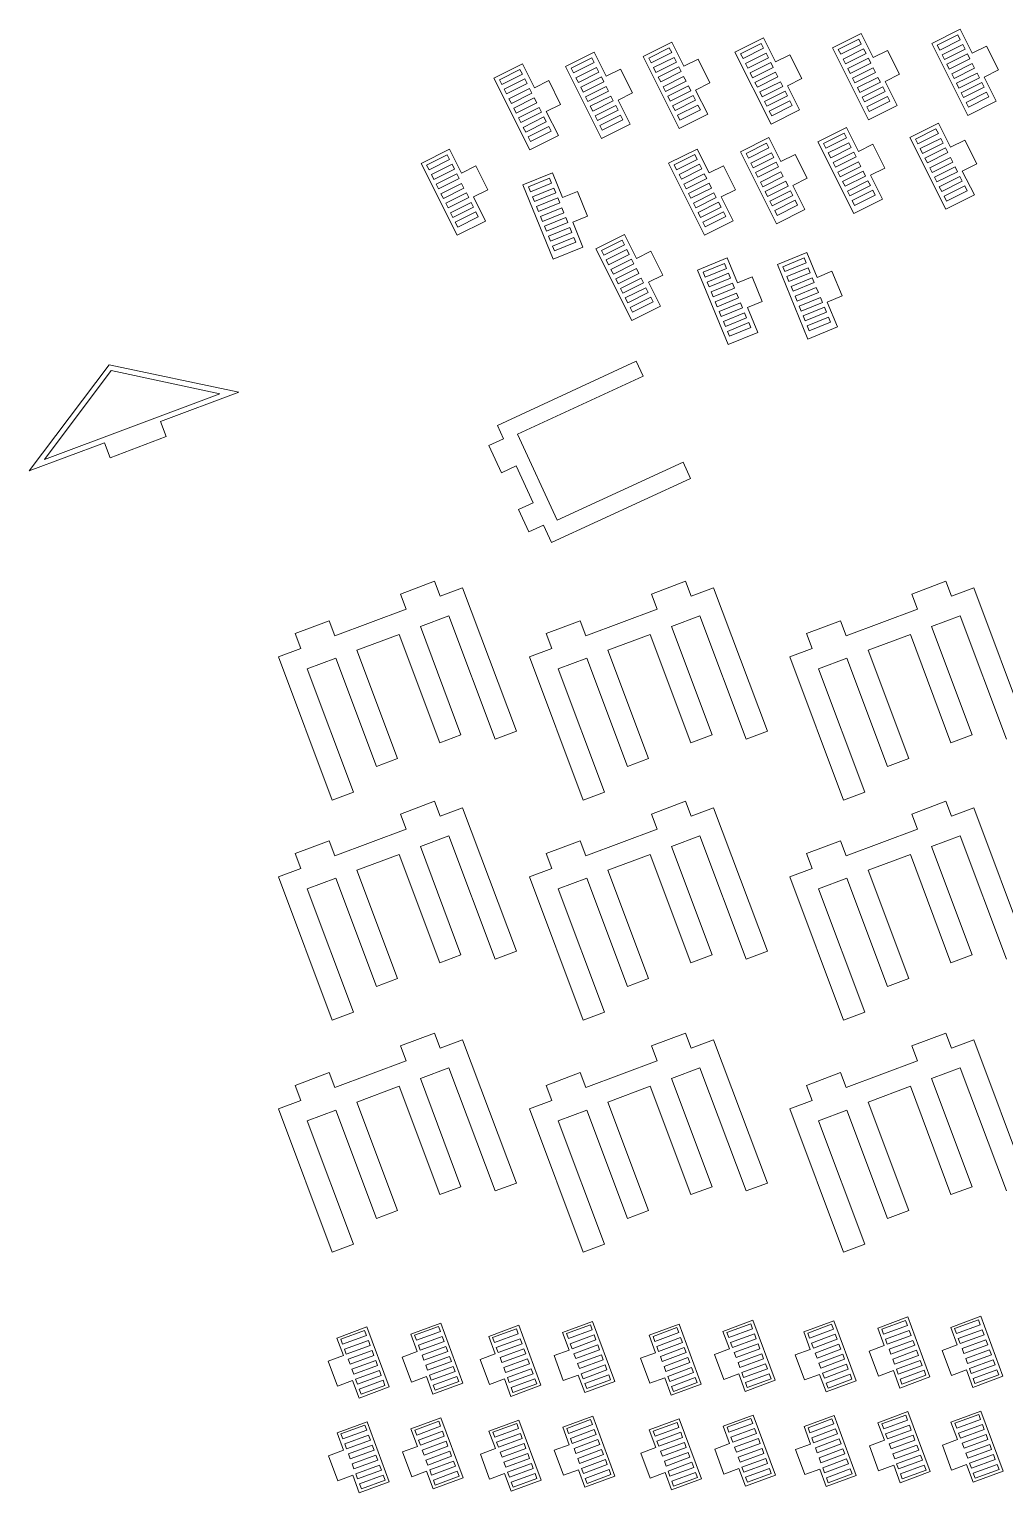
# Model space of a CAD drawing. Header units: millimetres. Extents: x -356 to 984, y -1262 to 367.
# Drawn here: x 420.9 to 603.9, y -302.9 to -28.2 of the extents above; entities that cross this region are included whole.
import ezdxf

# ---------------------------------------------------------------- set-up
doc = ezdxf.new("R2010")
doc.units = ezdxf.units.MM

msp = doc.modelspace()

# ---------------------------------------------------------------- linework, layer by layer
at = {"color": 7, "linetype": 'Continuous', "lineweight": 15}
for p, q in [((553.29, -32.52), (558.65, -29.83)), ((560.91, -34.34), (558.65, -29.83)), ((571.61, -31.71), (576.97, -29.02)), ((576.53, -30.09), (572.67, -32.02)), ((576.98, -30.98), (576.53, -30.09)), ((579.23, -33.53), (576.97, -29.02)), ((590.19, -30.9), (595.56, -28.21)), ((595.11, -29.28), (591.25, -31.21)), ((591.7, -32.11), (595.56, -30.17)), ((595.56, -30.17), (595.11, -29.28)), ((597.81, -32.72), (595.56, -28.21)), ((521.51, -35.21), (526.87, -32.52)), ((529.13, -37.03), (526.87, -32.52)), ((536.05, -33.33), (541.42, -30.64)), ((540.97, -31.7), (537.11, -33.64)), ((537.56, -34.53), (541.42, -32.6)), ((541.42, -32.6), (540.97, -31.7)), ((543.67, -35.15), (541.42, -30.64)), ((560.05, -46.01), (553.29, -32.52)), ((558.21, -30.89), (554.35, -32.83)), ((554.35, -32.83), (554.8, -33.72)), ((554.8, -33.72), (558.66, -31.79)), ((559.11, -32.68), (555.25, -34.62)), ((558.66, -31.79), (558.21, -30.89)), ((559.56, -33.58), (559.11, -32.68)), ((578.36, -45.2), (571.61, -31.71)), ((572.67, -32.02), (573.12, -32.91)), ((573.12, -32.91), (576.98, -30.98)), ((577.42, -31.87), (573.56, -33.81)), ((574.01, -34.7), (577.87, -32.77)), ((577.87, -32.77), (577.42, -31.87)), ((581.91, -32.19), (579.23, -33.53)), ((584.15, -36.66), (581.91, -32.19)), ((596.95, -44.39), (590.19, -30.9)), ((591.25, -31.21), (591.7, -32.11)), ((596.01, -31.07), (592.15, -33)), ((592.6, -33.89), (596.46, -31.96)), ((596.91, -32.85), (593.04, -34.79)), ((596.46, -31.96), (596.01, -31.07)), ((597.35, -33.75), (596.91, -32.85)), ((600.5, -31.38), (597.81, -32.72)), ((602.74, -35.85), (600.5, -31.38)), ((508.04, -37.37), (513.4, -34.68)), ((515.66, -39.19), (513.4, -34.68)), ((528.26, -48.7), (521.51, -35.21)), ((526.43, -33.59), (522.57, -35.52)), ((522.57, -35.52), (523.02, -36.42)), ((523.02, -36.42), (526.88, -34.48)), ((527.32, -35.38), (523.46, -37.31)), ((526.88, -34.48), (526.43, -33.59)), ((527.77, -36.27), (527.32, -35.38)), ((531.81, -35.69), (529.13, -37.03)), ((534.05, -40.16), (531.81, -35.69)), ((542.81, -46.81), (536.05, -33.33)), ((537.11, -33.64), (537.56, -34.53)), ((541.87, -33.49), (538.01, -35.42)), ((538.01, -35.42), (538.46, -36.32)), ((538.46, -36.32), (542.32, -34.38)), ((542.77, -35.28), (538.91, -37.21)), ((542.32, -34.38), (541.87, -33.49)), ((543.21, -36.17), (542.77, -35.28)), ((546.36, -33.8), (543.67, -35.15)), ((548.6, -38.27), (546.36, -33.8)), ((555.25, -34.62), (555.7, -35.51)), ((555.7, -35.51), (559.56, -33.58)), ((560, -34.47), (556.14, -36.4)), ((556.59, -37.3), (560.45, -35.36)), ((560.45, -35.36), (560, -34.47)), ((563.6, -33), (560.91, -34.34)), ((565.84, -37.47), (563.6, -33)), ((573.56, -33.81), (574.01, -34.7)), ((578.32, -33.66), (574.46, -35.6)), ((574.46, -35.6), (574.91, -36.49)), ((574.91, -36.49), (578.77, -34.56)), ((579.22, -35.45), (575.36, -37.38)), ((578.77, -34.56), (578.32, -33.66)), ((579.66, -36.34), (579.22, -35.45)), ((592.15, -33), (592.6, -33.89)), ((593.04, -34.79), (593.49, -35.68)), ((593.49, -35.68), (597.35, -33.75)), ((597.8, -34.64), (593.94, -36.58)), ((594.39, -37.47), (598.25, -35.54)), ((598.25, -35.54), (597.8, -34.64)), ((514.8, -50.85), (508.04, -37.37)), ((512.96, -35.74), (509.1, -37.68)), ((509.1, -37.68), (509.55, -38.57)), ((509.55, -38.57), (513.41, -36.64)), ((513.86, -37.53), (510, -39.46)), ((510.44, -40.36), (514.31, -38.42)), ((513.41, -36.64), (512.96, -35.74)), ((514.31, -38.42), (513.86, -37.53)), ((518.34, -37.84), (515.66, -39.19)), ((520.58, -42.31), (518.34, -37.84)), ((523.46, -37.31), (523.91, -38.2)), ((523.91, -38.2), (527.77, -36.27)), ((528.22, -37.16), (524.36, -39.1)), ((524.81, -39.99), (528.67, -38.06)), ((528.67, -38.06), (528.22, -37.16)), ((538.91, -37.21), (539.35, -38.11)), ((539.35, -38.11), (543.21, -36.17)), ((543.66, -37.07), (539.8, -39)), ((540.25, -39.89), (544.11, -37.96)), ((544.11, -37.96), (543.66, -37.07)), ((548.6, -38.27), (545.91, -39.62)), ((556.14, -36.4), (556.59, -37.3)), ((560.9, -36.26), (557.04, -38.19)), ((557.04, -38.19), (557.49, -39.09)), ((557.49, -39.09), (561.35, -37.15)), ((561.8, -38.05), (557.94, -39.98)), ((561.35, -37.15), (560.9, -36.26)), ((562.24, -38.94), (561.8, -38.05)), ((565.84, -37.47), (563.15, -38.81)), ((575.36, -37.38), (575.8, -38.28)), ((575.8, -38.28), (579.66, -36.34)), ((580.11, -37.24), (576.25, -39.17)), ((576.7, -40.07), (580.56, -38.13)), ((580.56, -38.13), (580.11, -37.24)), ((584.15, -36.66), (581.47, -38)), ((583.73, -42.51), (581.47, -38)), ((593.94, -36.58), (594.39, -37.47)), ((598.7, -36.43), (594.84, -38.36)), ((594.84, -38.36), (595.28, -39.26)), ((595.28, -39.26), (599.14, -37.32)), ((599.59, -38.22), (595.73, -40.15)), ((599.14, -37.32), (598.7, -36.43)), ((600.04, -39.11), (599.59, -38.22)), ((602.74, -35.85), (600.05, -37.19)), ((602.31, -41.7), (600.05, -37.19)), ((510, -39.46), (510.44, -40.36)), ((514.75, -39.32), (510.89, -41.25)), ((511.34, -42.15), (515.2, -40.21)), ((515.65, -41.11), (511.79, -43.04)), ((515.2, -40.21), (514.75, -39.32)), ((516.1, -42), (515.65, -41.11)), ((524.36, -39.1), (524.81, -39.99)), ((529.12, -38.95), (525.26, -40.89)), ((525.26, -40.89), (525.7, -41.78)), ((525.7, -41.78), (529.56, -39.85)), ((530.01, -40.74), (526.15, -42.67)), ((529.56, -39.85), (529.12, -38.95)), ((530.46, -41.63), (530.01, -40.74)), ((534.05, -40.16), (531.37, -41.5)), ((539.8, -39), (540.25, -39.89)), ((544.56, -38.85), (540.7, -40.79)), ((540.7, -40.79), (541.15, -41.68)), ((541.15, -41.68), (545.01, -39.75)), ((545.45, -40.64), (541.59, -42.58)), ((545.01, -39.75), (544.56, -38.85)), ((545.9, -41.54), (545.45, -40.64)), ((548.17, -44.13), (545.91, -39.62)), ((557.94, -39.98), (558.38, -40.87)), ((558.38, -40.87), (562.24, -38.94)), ((562.69, -39.83), (558.83, -41.77)), ((559.28, -42.66), (563.14, -40.73)), ((563.14, -40.73), (562.69, -39.83)), ((565.41, -43.32), (563.15, -38.81)), ((576.25, -39.17), (576.7, -40.07)), ((581.01, -39.03), (577.15, -40.96)), ((577.15, -40.96), (577.6, -41.85)), ((577.6, -41.85), (581.46, -39.92)), ((581.9, -40.81), (578.04, -42.75)), ((581.46, -39.92), (581.01, -39.03)), ((582.35, -41.71), (581.9, -40.81)), ((595.73, -40.15), (596.18, -41.05)), ((596.18, -41.05), (600.04, -39.11)), ((600.49, -40.01), (596.63, -41.94)), ((597.08, -42.83), (600.94, -40.9)), ((600.94, -40.9), (600.49, -40.01)), ((510.89, -41.25), (511.34, -42.15)), ((511.79, -43.04), (512.24, -43.93)), ((512.24, -43.93), (516.1, -42)), ((516.55, -42.89), (512.68, -44.83)), ((513.13, -45.72), (516.99, -43.79)), ((516.99, -43.79), (516.55, -42.89)), ((520.58, -42.31), (517.9, -43.66)), ((520.16, -48.17), (517.9, -43.66)), ((526.15, -42.67), (526.6, -43.57)), ((526.6, -43.57), (530.46, -41.63)), ((530.91, -42.53), (527.05, -44.46)), ((527.5, -45.36), (531.36, -43.42)), ((531.36, -43.42), (530.91, -42.53)), ((533.63, -46.01), (531.37, -41.5)), ((541.59, -42.58), (542.04, -43.47)), ((542.04, -43.47), (545.9, -41.54)), ((546.35, -42.43), (542.49, -44.36)), ((542.94, -45.26), (546.8, -43.32)), ((546.8, -43.32), (546.35, -42.43)), ((558.83, -41.77), (559.28, -42.66)), ((563.59, -41.62), (559.73, -43.56)), ((559.73, -43.56), (560.18, -44.45)), ((560.05, -46.01), (565.41, -43.32)), ((560.18, -44.45), (564.04, -42.52)), ((564.04, -42.52), (563.59, -41.62)), ((578.04, -42.75), (578.49, -43.64)), ((578.36, -45.2), (583.73, -42.51)), ((578.49, -43.64), (582.35, -41.71)), ((596.63, -41.94), (597.08, -42.83)), ((596.95, -44.39), (602.31, -41.7)), ((512.68, -44.83), (513.13, -45.72)), ((517.44, -44.68), (513.58, -46.62)), ((513.58, -46.62), (514.03, -47.51)), ((514.03, -47.51), (517.89, -45.58)), ((518.34, -46.47), (514.48, -48.41)), ((517.89, -45.58), (517.44, -44.68)), ((518.79, -47.36), (518.34, -46.47)), ((527.05, -44.46), (527.5, -45.36)), ((531.8, -44.32), (527.94, -46.25)), ((527.94, -46.25), (528.39, -47.14)), ((528.26, -48.7), (533.63, -46.01)), ((528.39, -47.14), (532.25, -45.21)), ((532.25, -45.21), (531.8, -44.32)), ((542.49, -44.36), (542.94, -45.26)), ((542.81, -46.81), (548.17, -44.13)), ((568.84, -49.33), (574.21, -46.65)), ((576.47, -51.15), (574.21, -46.65)), ((586.08, -48.53), (591.45, -45.84)), ((593.7, -50.35), (591.45, -45.84)), ((514.48, -48.41), (514.92, -49.3)), ((514.8, -50.85), (520.16, -48.17)), ((514.92, -49.3), (518.79, -47.36)), ((554.3, -51.22), (559.66, -48.53)), ((561.92, -53.04), (559.66, -48.53)), ((575.6, -62.82), (568.84, -49.33)), ((573.77, -47.71), (569.9, -49.64)), ((570.35, -50.54), (574.21, -48.6)), ((574.21, -48.6), (573.77, -47.71)), ((592.84, -62.01), (586.08, -48.53)), ((591, -46.9), (587.14, -48.84)), ((587.14, -48.84), (587.59, -49.73)), ((587.59, -49.73), (591.45, -47.8)), ((591.9, -48.69), (588.04, -50.62)), ((591.45, -47.8), (591, -46.9)), ((592.35, -49.58), (591.9, -48.69)), ((596.39, -49), (593.7, -50.35)), ((598.63, -53.47), (596.39, -49)), ((494.39, -53.4), (499.75, -50.71)), ((499.31, -51.77), (495.45, -53.71)), ((499.76, -52.67), (499.31, -51.77)), ((502.01, -55.22), (499.75, -50.71)), ((540.83, -53.37), (546.19, -50.69)), ((545.75, -51.75), (541.89, -53.68)), ((546.2, -52.64), (545.75, -51.75)), ((548.45, -55.19), (546.19, -50.69)), ((561.06, -64.71), (554.3, -51.22)), ((559.22, -49.59), (555.36, -51.53)), ((555.36, -51.53), (555.81, -52.42)), ((555.81, -52.42), (559.67, -50.49)), ((560.12, -51.38), (556.26, -53.32)), ((559.67, -50.49), (559.22, -49.59)), ((560.56, -52.28), (560.12, -51.38)), ((564.6, -51.7), (561.92, -53.04)), ((566.84, -56.17), (564.6, -51.7)), ((569.9, -49.64), (570.35, -50.54)), ((574.66, -49.5), (570.8, -51.43)), ((570.8, -51.43), (571.25, -52.33)), ((571.25, -52.33), (575.11, -50.39)), ((575.56, -51.29), (571.7, -53.22)), ((572.14, -54.11), (576, -52.18)), ((575.11, -50.39), (574.66, -49.5)), ((576, -52.18), (575.56, -51.29)), ((579.15, -49.81), (576.47, -51.15)), ((581.39, -54.28), (579.15, -49.81)), ((588.04, -50.62), (588.49, -51.52)), ((588.49, -51.52), (592.35, -49.58)), ((592.8, -50.48), (588.93, -52.41)), ((589.38, -53.31), (593.24, -51.37)), ((593.24, -51.37), (592.8, -50.48)), ((501.15, -66.88), (494.39, -53.4)), ((495.45, -53.71), (495.9, -54.6)), ((495.9, -54.6), (499.76, -52.67)), ((500.21, -53.56), (496.35, -55.49)), ((496.8, -56.39), (500.66, -54.45)), ((500.66, -54.45), (500.21, -53.56)), ((504.7, -53.87), (502.01, -55.22)), ((506.94, -58.34), (504.7, -53.87)), ((547.59, -66.86), (540.83, -53.37)), ((541.89, -53.68), (542.34, -54.58)), ((542.34, -54.58), (546.2, -52.64)), ((546.65, -53.54), (542.79, -55.47)), ((543.24, -56.37), (547.1, -54.43)), ((547.1, -54.43), (546.65, -53.54)), ((551.14, -53.85), (548.45, -55.19)), ((553.38, -58.32), (551.14, -53.85)), ((556.26, -53.32), (556.7, -54.21)), ((556.7, -54.21), (560.56, -52.28)), ((561.01, -53.17), (557.15, -55.11)), ((557.6, -56), (561.46, -54.06)), ((561.46, -54.06), (561.01, -53.17)), ((571.7, -53.22), (572.14, -54.11)), ((576.45, -53.07), (572.59, -55.01)), ((573.04, -55.9), (576.9, -53.97)), ((577.35, -54.86), (573.49, -56.8)), ((576.9, -53.97), (576.45, -53.07)), ((577.8, -55.76), (577.35, -54.86)), ((581.39, -54.28), (578.71, -55.62)), ((588.93, -52.41), (589.38, -53.31)), ((593.69, -52.27), (589.83, -54.2)), ((589.83, -54.2), (590.28, -55.09)), ((590.28, -55.09), (594.14, -53.16)), ((594.59, -54.05), (590.73, -55.99)), ((594.14, -53.16), (593.69, -52.27)), ((595.04, -54.95), (594.59, -54.05)), ((598.63, -53.47), (595.94, -54.82)), ((598.2, -59.32), (595.94, -54.82)), ((496.35, -55.49), (496.8, -56.39)), ((501.1, -55.35), (497.24, -57.28)), ((497.24, -57.28), (497.69, -58.18)), ((497.69, -58.18), (501.55, -56.24)), ((502, -57.14), (498.14, -59.07)), ((501.55, -56.24), (501.1, -55.35)), ((502.45, -58.03), (502, -57.14)), ((513.49, -57.41), (519.04, -55.13)), ((519.21, -71.37), (513.49, -57.41)), ((518.52, -56.16), (514.53, -57.8)), ((514.91, -58.72), (518.9, -57.09)), ((518.9, -57.09), (518.52, -56.16)), ((520.95, -59.8), (519.04, -55.13)), ((542.79, -55.47), (543.24, -56.37)), ((547.54, -55.33), (543.68, -57.26)), ((543.68, -57.26), (544.13, -58.15)), ((544.13, -58.15), (547.99, -56.22)), ((548.44, -57.11), (544.58, -59.05)), ((547.99, -56.22), (547.54, -55.33)), ((548.89, -58.01), (548.44, -57.11)), ((557.15, -55.11), (557.6, -56)), ((561.91, -54.96), (558.05, -56.89)), ((558.05, -56.89), (558.5, -57.79)), ((558.5, -57.79), (562.36, -55.85)), ((562.8, -56.75), (558.94, -58.68)), ((559.39, -59.58), (563.25, -57.64)), ((562.36, -55.85), (561.91, -54.96)), ((563.25, -57.64), (562.8, -56.75)), ((566.84, -56.17), (564.16, -57.51)), ((566.42, -62.02), (564.16, -57.51)), ((572.59, -55.01), (573.04, -55.9)), ((573.49, -56.8), (573.94, -57.69)), ((573.94, -57.69), (577.8, -55.76)), ((578.24, -56.65), (574.38, -58.58)), ((574.83, -59.48), (578.69, -57.54)), ((578.69, -57.54), (578.24, -56.65)), ((580.97, -60.13), (578.71, -55.62)), ((590.73, -55.99), (591.17, -56.88)), ((591.17, -56.88), (595.04, -54.95)), ((595.48, -55.84), (591.62, -57.78)), ((592.07, -58.67), (595.93, -56.74)), ((596.38, -57.63), (592.52, -59.56)), ((595.93, -56.74), (595.48, -55.84)), ((596.83, -58.52), (596.38, -57.63)), ((498.14, -59.07), (498.59, -59.96)), ((498.59, -59.96), (502.45, -58.03)), ((502.9, -58.92), (499.04, -60.86)), ((499.48, -61.75), (503.34, -59.82)), ((503.34, -59.82), (502.9, -58.92)), ((506.94, -58.34), (504.25, -59.69)), ((506.51, -64.2), (504.25, -59.69)), ((514.53, -57.8), (514.91, -58.72)), ((519.28, -58.01), (515.28, -59.65)), ((515.28, -59.65), (515.66, -60.57)), ((515.66, -60.57), (519.66, -58.94)), ((520.04, -59.86), (516.04, -61.5)), ((519.66, -58.94), (519.28, -58.01)), ((520.42, -60.79), (520.04, -59.86)), ((523.73, -58.66), (520.95, -59.8)), ((525.63, -63.29), (523.73, -58.66)), ((544.58, -59.05), (545.03, -59.94)), ((545.03, -59.94), (548.89, -58.01)), ((549.34, -58.9), (545.48, -60.84)), ((545.92, -61.73), (549.78, -59.8)), ((549.78, -59.8), (549.34, -58.9)), ((553.38, -58.32), (550.69, -59.66)), ((552.95, -64.17), (550.69, -59.66)), ((558.94, -58.68), (559.39, -59.58)), ((563.7, -58.53), (559.84, -60.47)), ((560.29, -61.36), (564.15, -59.43)), ((564.6, -60.32), (560.74, -62.26)), ((564.15, -59.43), (563.7, -58.53)), ((565.04, -61.22), (564.6, -60.32)), ((574.38, -58.58), (574.83, -59.48)), ((579.14, -58.44), (575.28, -60.37)), ((575.28, -60.37), (575.73, -61.27)), ((575.6, -62.82), (580.97, -60.13)), ((575.73, -61.27), (579.59, -59.33)), ((579.59, -59.33), (579.14, -58.44)), ((591.62, -57.78), (592.07, -58.67)), ((592.52, -59.56), (592.97, -60.46)), ((592.84, -62.01), (598.2, -59.32)), ((592.97, -60.46), (596.83, -58.52)), ((499.04, -60.86), (499.48, -61.75)), ((503.79, -60.71), (499.93, -62.65)), ((499.93, -62.65), (500.38, -63.54)), ((500.38, -63.54), (504.24, -61.61)), ((504.69, -62.5), (500.83, -64.43)), ((504.24, -61.61), (503.79, -60.71)), ((505.14, -63.39), (504.69, -62.5)), ((516.04, -61.5), (516.42, -62.42)), ((516.42, -62.42), (520.42, -60.79)), ((520.8, -61.71), (516.8, -63.35)), ((517.18, -64.28), (521.18, -62.64)), ((521.18, -62.64), (520.8, -61.71)), ((545.48, -60.84), (545.92, -61.73)), ((550.23, -60.69), (546.37, -62.62)), ((546.37, -62.62), (546.82, -63.52)), ((546.82, -63.52), (550.68, -61.58)), ((551.13, -62.48), (547.27, -64.41)), ((550.68, -61.58), (550.23, -60.69)), ((551.58, -63.37), (551.13, -62.48)), ((559.84, -60.47), (560.29, -61.36)), ((560.74, -62.26), (561.18, -63.15)), ((561.06, -64.71), (566.42, -62.02)), ((561.18, -63.15), (565.04, -61.22)), ((500.83, -64.43), (501.28, -65.33)), ((501.15, -66.88), (506.51, -64.2)), ((501.28, -65.33), (505.14, -63.39)), ((516.8, -63.35), (517.18, -64.28)), ((521.55, -63.56), (517.56, -65.2)), ((517.56, -65.2), (517.94, -66.13)), ((517.94, -66.13), (521.93, -64.49)), ((522.31, -65.42), (518.32, -67.05)), ((521.93, -64.49), (521.55, -63.56)), ((522.69, -66.34), (522.31, -65.42)), ((525.63, -63.29), (522.85, -64.43)), ((524.76, -69.09), (522.85, -64.43)), ((547.27, -64.41), (547.72, -65.31)), ((547.59, -66.86), (552.95, -64.17)), ((547.72, -65.31), (551.58, -63.37)), ((518.32, -67.05), (518.7, -67.98)), ((518.7, -67.98), (522.69, -66.34)), ((523.07, -67.27), (519.07, -68.9)), ((519.45, -69.83), (523.45, -68.19)), ((523.45, -68.19), (523.07, -67.27)), ((527.18, -69.4), (532.55, -66.72)), ((532.1, -67.78), (528.24, -69.71)), ((532.55, -68.67), (532.1, -67.78)), ((534.8, -71.22), (532.55, -66.72)), ((519.07, -68.9), (519.45, -69.83)), ((519.21, -71.37), (524.76, -69.09)), ((533.94, -82.89), (527.18, -69.4)), ((528.24, -69.71), (528.69, -70.61)), ((528.69, -70.61), (532.55, -68.67)), ((533, -69.57), (529.14, -71.5)), ((529.59, -72.4), (533.45, -70.46)), ((533.9, -71.35), (530.03, -73.29)), ((533.45, -70.46), (533, -69.57)), ((534.34, -72.25), (533.9, -71.35)), ((537.49, -69.88), (534.8, -71.22)), ((539.73, -74.35), (537.49, -69.88)), ((546.28, -73.42), (551.83, -71.14)), ((553.75, -75.81), (551.83, -71.14)), ((561.25, -72.39), (566.8, -70.11)), ((566.28, -71.14), (562.28, -72.78)), ((566.66, -72.07), (566.28, -71.14)), ((568.71, -74.78), (566.8, -70.11)), ((529.14, -71.5), (529.59, -72.4)), ((530.03, -73.29), (530.48, -74.18)), ((530.48, -74.18), (534.34, -72.25)), ((534.79, -73.14), (530.93, -75.08)), ((531.38, -75.97), (535.24, -74.04)), ((535.24, -74.04), (534.79, -73.14)), ((552, -87.38), (546.28, -73.42)), ((551.31, -72.17), (547.32, -73.8)), ((547.32, -73.8), (547.7, -74.73)), ((547.7, -74.73), (551.69, -73.09)), ((552.07, -74.02), (548.08, -75.66)), ((551.69, -73.09), (551.31, -72.17)), ((552.45, -74.94), (552.07, -74.02)), ((566.97, -86.35), (561.25, -72.39)), ((562.28, -72.78), (562.66, -73.7)), ((562.66, -73.7), (566.66, -72.07)), ((567.04, -72.99), (563.04, -74.63)), ((563.42, -75.55), (567.42, -73.92)), ((567.42, -73.92), (567.04, -72.99)), ((571.49, -73.64), (568.71, -74.78)), ((573.38, -78.27), (571.49, -73.64)), ((530.93, -75.08), (531.38, -75.97)), ((535.69, -74.93), (531.83, -76.87)), ((531.83, -76.87), (532.27, -77.76)), ((532.27, -77.76), (536.14, -75.83)), ((536.58, -76.72), (532.72, -78.65)), ((536.14, -75.83), (535.69, -74.93)), ((537.03, -77.61), (536.58, -76.72)), ((539.73, -74.35), (537.04, -75.69)), ((539.3, -80.2), (537.04, -75.69)), ((548.08, -75.66), (548.45, -76.58)), ((548.45, -76.58), (552.45, -74.94)), ((552.83, -75.87), (548.83, -77.51)), ((549.21, -78.43), (553.21, -76.8)), ((553.21, -76.8), (552.83, -75.87)), ((556.52, -74.67), (553.75, -75.81)), ((558.42, -79.3), (556.52, -74.67)), ((563.04, -74.63), (563.42, -75.55)), ((567.79, -74.84), (563.8, -76.48)), ((563.8, -76.48), (564.18, -77.4)), ((564.18, -77.4), (568.17, -75.77)), ((568.55, -76.69), (564.56, -78.33)), ((568.17, -75.77), (567.79, -74.84)), ((568.93, -77.62), (568.55, -76.69)), ((532.72, -78.65), (533.17, -79.55)), ((533.17, -79.55), (537.03, -77.61)), ((537.48, -78.51), (533.62, -80.44)), ((534.07, -81.34), (537.93, -79.4)), ((537.93, -79.4), (537.48, -78.51)), ((548.83, -77.51), (549.21, -78.43)), ((553.59, -77.72), (549.59, -79.36)), ((549.59, -79.36), (549.97, -80.28)), ((549.97, -80.28), (553.97, -78.65)), ((554.35, -79.57), (550.35, -81.21)), ((553.97, -78.65), (553.59, -77.72)), ((554.72, -80.5), (554.35, -79.57)), ((558.42, -79.3), (555.64, -80.44)), ((564.56, -78.33), (564.94, -79.25)), ((564.94, -79.25), (568.93, -77.62)), ((569.31, -78.54), (565.31, -80.18)), ((565.69, -81.11), (569.69, -79.47)), ((569.69, -79.47), (569.31, -78.54)), ((573.38, -78.27), (570.61, -79.41)), ((572.52, -84.07), (570.61, -79.41)), ((533.62, -80.44), (534.07, -81.34)), ((533.94, -82.89), (539.3, -80.2)), ((550.35, -81.21), (550.73, -82.13)), ((550.73, -82.13), (554.72, -80.5)), ((555.1, -81.42), (551.11, -83.06)), ((551.49, -83.98), (555.48, -82.35)), ((555.48, -82.35), (555.1, -81.42)), ((557.55, -85.1), (555.64, -80.44)), ((565.31, -80.18), (565.69, -81.11)), ((570.07, -80.39), (566.07, -82.03)), ((566.07, -82.03), (566.45, -82.96)), ((566.45, -82.96), (570.45, -81.32)), ((570.83, -82.24), (566.83, -83.88)), ((570.45, -81.32), (570.07, -80.39)), ((571.21, -83.17), (570.83, -82.24)), ((551.11, -83.06), (551.49, -83.98)), ((555.86, -83.27), (551.87, -84.91)), ((551.87, -84.91), (552.24, -85.84)), ((552, -87.38), (557.55, -85.1)), ((552.24, -85.84), (556.24, -84.2)), ((556.24, -84.2), (555.86, -83.27)), ((566.83, -83.88), (567.21, -84.81)), ((566.97, -86.35), (572.52, -84.07)), ((567.21, -84.81), (571.21, -83.17)), ((508.71, -102.59), (534.77, -90.52)), ((536.06, -93.31), (534.77, -90.52)), ((435.87, -91.17), (420.91, -111.09)), ((436.28, -92.28), (423.76, -108.95)), ((460.24, -96.34), (435.87, -91.17)), ((456.68, -96.61), (436.28, -92.28)), ((536.06, -93.31), (512.48, -104.22)), ((423.76, -108.95), (456.68, -96.61)), ((445.53, -101.86), (460.24, -96.34)), ((446.58, -104.67), (445.53, -101.86)), ((509.86, -105.07), (508.71, -102.59)), ((512.48, -104.22), (519.96, -120.38)), ((420.91, -111.09), (435, -105.81)), ((436.05, -108.62), (435, -105.81)), ((436.05, -108.62), (446.58, -104.67)), ((509.86, -105.07), (507.14, -106.33)), ((509.51, -111.45), (507.14, -106.33)), ((519.96, -120.38), (543.54, -109.46)), ((544.95, -112.5), (543.54, -109.46)), ((512.23, -110.18), (509.51, -111.45)), ((515.43, -117.09), (512.23, -110.18)), ((518.89, -124.56), (544.95, -112.5)), ((515.43, -117.09), (512.71, -118.35)), ((514.64, -122.52), (512.71, -118.35)), ((517.36, -121.26), (514.64, -122.52)), ((518.89, -124.56), (517.36, -121.26)), ((496.95, -131.82), (490.56, -134.22)), ((498, -134.63), (496.95, -131.82)), ((544.03, -131.82), (537.65, -134.22)), ((545.08, -134.63), (544.03, -131.82)), ((592.84, -131.82), (586.46, -134.22)), ((593.9, -134.63), (592.84, -131.82)), ((490.56, -134.22), (491.62, -137.03)), ((498, -134.63), (502.2, -133.06)), ((502.2, -133.06), (512.28, -159.95)), ((537.65, -134.22), (538.7, -137.03)), ((545.08, -134.63), (549.28, -133.06)), ((549.28, -133.06), (559.36, -159.95)), ((586.46, -134.22), (587.51, -137.03)), ((593.9, -134.63), (598.09, -133.06)), ((598.09, -133.06), (608.18, -159.95)), ((478.24, -142.04), (491.62, -137.03)), ((525.32, -142.04), (538.7, -137.03)), ((574.13, -142.04), (587.51, -137.03)), ((477.18, -139.23), (470.8, -141.63)), ((478.24, -142.04), (477.18, -139.23)), ((499.62, -138.3), (494.27, -140.3)), ((508.3, -161.44), (499.62, -138.3)), ((524.27, -139.23), (517.89, -141.63)), ((525.32, -142.04), (524.27, -139.23)), ((546.71, -138.3), (541.36, -140.3)), ((555.38, -161.44), (546.71, -138.3)), ((573.08, -139.23), (566.7, -141.63)), ((574.13, -142.04), (573.08, -139.23)), ((595.52, -138.3), (590.17, -140.3)), ((604.2, -161.44), (595.52, -138.3)), ((470.8, -141.63), (471.85, -144.44)), ((490.29, -141.8), (482.37, -144.77)), ((497.91, -162.13), (490.29, -141.8)), ((494.27, -140.3), (501.89, -160.64)), ((517.89, -141.63), (518.94, -144.44)), ((537.38, -141.8), (529.46, -144.77)), ((545, -162.13), (537.38, -141.8)), ((541.36, -140.3), (548.98, -160.64)), ((566.7, -141.63), (567.75, -144.44)), ((586.19, -141.8), (578.27, -144.77)), ((593.81, -162.13), (586.19, -141.8)), ((590.17, -140.3), (597.79, -160.64)), ((467.66, -146.01), (471.85, -144.44)), ((482.37, -144.77), (490, -165.1)), ((514.74, -146.01), (518.94, -144.44)), ((529.46, -144.77), (537.08, -165.1)), ((563.56, -146.01), (567.75, -144.44)), ((578.27, -144.77), (585.89, -165.1)), ((477.74, -172.9), (467.66, -146.01)), ((478.39, -146.26), (473.04, -148.26)), ((473.04, -148.26), (481.72, -171.41)), ((486.02, -166.59), (478.39, -146.26)), ((524.82, -172.9), (514.74, -146.01)), ((525.48, -146.26), (520.13, -148.26)), ((520.13, -148.26), (528.8, -171.41)), ((533.1, -166.59), (525.48, -146.26)), ((573.64, -172.9), (563.56, -146.01)), ((574.29, -146.26), (568.94, -148.26)), ((568.94, -148.26), (577.62, -171.41)), ((581.91, -166.59), (574.29, -146.26)), ((501.89, -160.64), (497.91, -162.13)), ((508.3, -161.44), (512.28, -159.95)), ((548.98, -160.64), (545, -162.13)), ((555.38, -161.44), (559.36, -159.95)), ((597.79, -160.64), (593.81, -162.13)), ((490, -165.1), (486.02, -166.59)), ((537.08, -165.1), (533.1, -166.59)), ((585.89, -165.1), (581.91, -166.59)), ((477.74, -172.9), (481.72, -171.41)), ((524.82, -172.9), (528.8, -171.41)), ((573.64, -172.9), (577.62, -171.41)), ((496.95, -173.12), (490.56, -175.51)), ((490.56, -175.51), (491.62, -178.32)), ((498, -175.93), (496.95, -173.12)), ((498, -175.93), (502.2, -174.35)), ((502.2, -174.35), (512.28, -201.24)), ((544.03, -173.12), (537.65, -175.51)), ((537.65, -175.51), (538.7, -178.32)), ((545.08, -175.93), (544.03, -173.12)), ((545.08, -175.93), (549.28, -174.35)), ((549.28, -174.35), (559.36, -201.24)), ((592.84, -173.12), (586.46, -175.51)), ((586.46, -175.51), (587.51, -178.32)), ((593.9, -175.93), (592.84, -173.12)), ((593.9, -175.93), (598.09, -174.35)), ((598.09, -174.35), (608.18, -201.24)), ((478.24, -183.34), (491.62, -178.32)), ((525.32, -183.34), (538.7, -178.32)), ((574.13, -183.34), (587.51, -178.32)), ((477.18, -180.53), (470.8, -182.92)), ((478.24, -183.34), (477.18, -180.53)), ((499.62, -179.59), (494.27, -181.6)), ((508.3, -202.73), (499.62, -179.59)), ((524.27, -180.53), (517.89, -182.92)), ((525.32, -183.34), (524.27, -180.53)), ((546.71, -179.59), (541.36, -181.6)), ((555.38, -202.73), (546.71, -179.59)), ((573.08, -180.53), (566.7, -182.92)), ((574.13, -183.34), (573.08, -180.53)), ((595.52, -179.59), (590.17, -181.6)), ((604.2, -202.73), (595.52, -179.59)), ((470.8, -182.92), (471.85, -185.73)), ((490.29, -183.09), (482.37, -186.06)), ((497.91, -203.42), (490.29, -183.09)), ((494.27, -181.6), (501.89, -201.93)), ((517.89, -182.92), (518.94, -185.73)), ((537.38, -183.09), (529.46, -186.06)), ((545, -203.42), (537.38, -183.09)), ((541.36, -181.6), (548.98, -201.93)), ((566.7, -182.92), (567.75, -185.73)), ((586.19, -183.09), (578.27, -186.06)), ((593.81, -203.42), (586.19, -183.09)), ((590.17, -181.6), (597.79, -201.93)), ((467.66, -187.31), (471.85, -185.73)), ((482.37, -186.06), (490, -206.39)), ((514.74, -187.31), (518.94, -185.73)), ((529.46, -186.06), (537.08, -206.39)), ((563.56, -187.31), (567.75, -185.73)), ((578.27, -186.06), (585.89, -206.39)), ((477.74, -214.19), (467.66, -187.31)), ((478.39, -187.55), (473.04, -189.56)), ((486.02, -207.89), (478.39, -187.55)), ((524.82, -214.19), (514.74, -187.31)), ((525.48, -187.55), (520.13, -189.56)), ((533.1, -207.89), (525.48, -187.55)), ((573.64, -214.19), (563.56, -187.31)), ((574.29, -187.55), (568.94, -189.56)), ((581.91, -207.89), (574.29, -187.55)), ((473.04, -189.56), (481.72, -212.7)), ((520.13, -189.56), (528.8, -212.7)), ((568.94, -189.56), (577.62, -212.7)), ((501.89, -201.93), (497.91, -203.42)), ((508.3, -202.73), (512.28, -201.24)), ((548.98, -201.93), (545, -203.42)), ((555.38, -202.73), (559.36, -201.24)), ((597.79, -201.93), (593.81, -203.42)), ((490, -206.39), (486.02, -207.89)), ((537.08, -206.39), (533.1, -207.89)), ((585.89, -206.39), (581.91, -207.89)), ((477.74, -214.19), (481.72, -212.7)), ((524.82, -214.19), (528.8, -212.7)), ((573.64, -214.19), (577.62, -212.7)), ((496.95, -216.63), (490.56, -219.03)), ((498, -219.44), (496.95, -216.63)), ((544.03, -216.63), (537.65, -219.03)), ((545.08, -219.44), (544.03, -216.63)), ((592.84, -216.63), (586.46, -219.03)), ((593.9, -219.44), (592.84, -216.63)), ((490.56, -219.03), (491.62, -221.84)), ((498, -219.44), (502.2, -217.87)), ((502.2, -217.87), (512.28, -244.76)), ((537.65, -219.03), (538.7, -221.84)), ((545.08, -219.44), (549.28, -217.87)), ((549.28, -217.87), (559.36, -244.76)), ((586.46, -219.03), (587.51, -221.84)), ((593.9, -219.44), (598.09, -217.87)), ((598.09, -217.87), (608.18, -244.76)), ((478.24, -226.85), (491.62, -221.84)), ((525.32, -226.85), (538.7, -221.84)), ((574.13, -226.85), (587.51, -221.84)), ((477.18, -224.04), (470.8, -226.44)), ((478.24, -226.85), (477.18, -224.04)), ((499.62, -223.11), (494.27, -225.11)), ((494.27, -225.11), (501.89, -245.45)), ((508.3, -246.25), (499.62, -223.11)), ((524.27, -224.04), (517.89, -226.44)), ((525.32, -226.85), (524.27, -224.04)), ((546.71, -223.11), (541.36, -225.11)), ((541.36, -225.11), (548.98, -245.45)), ((555.38, -246.25), (546.71, -223.11)), ((573.08, -224.04), (566.7, -226.44)), ((574.13, -226.85), (573.08, -224.04)), ((595.52, -223.11), (590.17, -225.11)), ((590.17, -225.11), (597.79, -245.45)), ((604.2, -246.25), (595.52, -223.11)), ((470.8, -226.44), (471.85, -229.25)), ((490.29, -226.61), (482.37, -229.58)), ((497.91, -246.94), (490.29, -226.61)), ((517.89, -226.44), (518.94, -229.25)), ((537.38, -226.61), (529.46, -229.58)), ((545, -246.94), (537.38, -226.61)), ((566.7, -226.44), (567.75, -229.25)), ((586.19, -226.61), (578.27, -229.58)), ((593.81, -246.94), (586.19, -226.61)), ((467.66, -230.82), (471.85, -229.25)), ((482.37, -229.58), (490, -249.91)), ((514.74, -230.82), (518.94, -229.25)), ((529.46, -229.58), (537.08, -249.91)), ((563.56, -230.82), (567.75, -229.25)), ((578.27, -229.58), (585.89, -249.91)), ((477.74, -257.71), (467.66, -230.82)), ((478.39, -231.07), (473.04, -233.07)), ((473.04, -233.07), (481.72, -256.22)), ((486.02, -251.4), (478.39, -231.07)), ((524.82, -257.71), (514.74, -230.82)), ((525.48, -231.07), (520.13, -233.07)), ((520.13, -233.07), (528.8, -256.22)), ((533.1, -251.4), (525.48, -231.07)), ((573.64, -257.71), (563.56, -230.82)), ((574.29, -231.07), (568.94, -233.07)), ((568.94, -233.07), (577.62, -256.22)), ((581.91, -251.4), (574.29, -231.07)), ((501.89, -245.45), (497.91, -246.94)), ((508.3, -246.25), (512.28, -244.76)), ((548.98, -245.45), (545, -246.94)), ((555.38, -246.25), (559.36, -244.76)), ((597.79, -245.45), (593.81, -246.94)), ((490, -249.91), (486.02, -251.4)), ((537.08, -249.91), (533.1, -251.4)), ((585.89, -249.91), (581.91, -251.4)), ((477.74, -257.71), (481.72, -256.22)), ((524.82, -257.71), (528.8, -256.22)), ((573.64, -257.71), (577.62, -256.22)), ((484.23, -271.77), (478.61, -273.85)), ((484.23, -271.77), (488.39, -283.03)), ((498.09, -271.04), (492.47, -273.12)), ((497.67, -271.69), (493.2, -273.34)), ((498.02, -272.62), (497.67, -271.69)), ((498.09, -271.04), (502.25, -282.3)), ((512.72, -271.46), (507.09, -273.54)), ((512.72, -271.46), (516.88, -282.72)), ((526.58, -270.74), (520.95, -272.82)), ((526.16, -271.38), (521.69, -273.03)), ((526.5, -272.32), (526.16, -271.38)), ((526.58, -270.74), (530.74, -281.99)), ((542.81, -271.25), (537.18, -273.33)), ((542.39, -271.9), (537.92, -273.55)), ((542.73, -272.84), (542.39, -271.9)), ((542.81, -271.25), (546.97, -282.51)), ((556.67, -270.52), (551.04, -272.6)), ((556.25, -271.17), (551.78, -272.82)), ((556.59, -272.11), (556.25, -271.17)), ((556.67, -270.52), (560.83, -281.78)), ((571.84, -270.62), (566.21, -272.7)), ((571.42, -271.26), (566.95, -272.92)), ((571.76, -272.2), (571.42, -271.26)), ((571.84, -270.62), (576, -281.87)), ((585.7, -269.89), (580.07, -271.97)), ((585.28, -270.53), (580.81, -272.19)), ((581.15, -273.12), (585.63, -271.47)), ((585.63, -271.47), (585.28, -270.53)), ((585.7, -269.89), (589.86, -281.15)), ((599.39, -269.77), (593.76, -271.85)), ((593.76, -271.85), (594.97, -275.13)), ((598.97, -270.42), (594.5, -272.07)), ((594.84, -273.01), (599.31, -271.35)), ((599.31, -271.35), (598.97, -270.42)), ((599.39, -269.77), (603.55, -281.03)), ((478.61, -273.85), (479.82, -277.13)), ((483.81, -272.42), (479.34, -274.07)), ((479.34, -274.07), (479.69, -275.01)), ((479.69, -275.01), (484.16, -273.35)), ((484.51, -274.29), (480.04, -275.94)), ((484.16, -273.35), (483.81, -272.42)), ((484.85, -275.23), (484.51, -274.29)), ((492.47, -273.12), (493.68, -276.4)), ((493.2, -273.34), (493.55, -274.28)), ((493.55, -274.28), (498.02, -272.62)), ((498.37, -273.56), (493.9, -275.21)), ((494.24, -276.15), (498.71, -274.5)), ((498.71, -274.5), (498.37, -273.56)), ((507.09, -273.54), (508.3, -276.83)), ((512.3, -272.11), (507.83, -273.76)), ((507.83, -273.76), (508.17, -274.7)), ((508.17, -274.7), (512.64, -273.05)), ((512.99, -273.99), (508.52, -275.64)), ((512.64, -273.05), (512.3, -272.11)), ((513.34, -274.92), (512.99, -273.99)), ((520.95, -272.82), (522.16, -276.1)), ((521.69, -273.03), (522.03, -273.97)), ((522.03, -273.97), (526.5, -272.32)), ((526.85, -273.26), (522.38, -274.91)), ((522.73, -275.85), (527.2, -274.2)), ((527.2, -274.2), (526.85, -273.26)), ((537.18, -273.33), (538.39, -276.62)), ((537.92, -273.55), (538.26, -274.49)), ((538.26, -274.49), (542.73, -272.84)), ((543.08, -273.77), (538.61, -275.43)), ((543.43, -274.71), (543.08, -273.77)), ((551.04, -272.6), (552.25, -275.89)), ((551.78, -272.82), (552.12, -273.76)), ((552.12, -273.76), (556.59, -272.11)), ((556.94, -273.05), (552.47, -274.7)), ((552.82, -275.64), (557.29, -273.98)), ((557.29, -273.98), (556.94, -273.05)), ((566.21, -272.7), (567.42, -275.98)), ((566.95, -272.92), (567.29, -273.85)), ((567.29, -273.85), (571.76, -272.2)), ((572.11, -273.14), (567.64, -274.79)), ((567.99, -275.73), (572.46, -274.08)), ((572.46, -274.08), (572.11, -273.14)), ((580.07, -271.97), (581.28, -275.25)), ((580.81, -272.19), (581.15, -273.12)), ((585.97, -272.41), (581.5, -274.06)), ((581.5, -274.06), (581.85, -275)), ((581.85, -275), (586.32, -273.35)), ((586.67, -274.29), (582.19, -275.94)), ((586.32, -273.35), (585.97, -272.41)), ((587.01, -275.22), (586.67, -274.29)), ((594.5, -272.07), (594.84, -273.01)), ((599.66, -272.29), (595.19, -273.94)), ((595.19, -273.94), (595.54, -274.88)), ((595.54, -274.88), (600.01, -273.23)), ((600.35, -274.17), (595.88, -275.82)), ((600.01, -273.23), (599.66, -272.29)), ((600.7, -275.11), (600.35, -274.17)), ((477, -278.17), (479.82, -277.13)), ((480.04, -275.94), (480.38, -276.88)), ((480.38, -276.88), (484.85, -275.23)), ((485.2, -276.17), (480.73, -277.82)), ((481.08, -278.76), (485.55, -277.11)), ((485.55, -277.11), (485.2, -276.17)), ((490.87, -277.44), (493.68, -276.4)), ((493.9, -275.21), (494.24, -276.15)), ((499.06, -275.44), (494.59, -277.09)), ((494.59, -277.09), (494.94, -278.03)), ((494.94, -278.03), (499.41, -276.38)), ((499.75, -277.31), (495.28, -278.97)), ((499.41, -276.38), (499.06, -275.44)), ((500.1, -278.25), (499.75, -277.31)), ((505.49, -277.87), (508.3, -276.83)), ((508.52, -275.64), (508.87, -276.58)), ((508.87, -276.58), (513.34, -274.92)), ((513.68, -275.86), (509.21, -277.51)), ((509.56, -278.45), (514.03, -276.8)), ((514.03, -276.8), (513.68, -275.86)), ((519.35, -277.14), (522.16, -276.1)), ((519.35, -277.14), (521.08, -281.83)), ((522.38, -274.91), (522.73, -275.85)), ((527.54, -275.13), (523.07, -276.79)), ((523.07, -276.79), (523.42, -277.72)), ((523.42, -277.72), (527.89, -276.07)), ((528.24, -277.01), (523.77, -278.66)), ((527.89, -276.07), (527.54, -275.13)), ((528.58, -277.95), (528.24, -277.01)), ((535.58, -277.66), (538.39, -276.62)), ((538.61, -275.43), (538.96, -276.36)), ((538.96, -276.36), (543.43, -274.71)), ((543.77, -275.65), (539.3, -277.3)), ((539.3, -277.3), (539.65, -278.24)), ((539.65, -278.24), (544.12, -276.59)), ((544.12, -276.59), (543.77, -275.65)), ((549.44, -276.93), (552.25, -275.89)), ((549.44, -276.93), (551.17, -281.62)), ((552.47, -274.7), (552.82, -275.64)), ((557.63, -274.92), (553.16, -276.57)), ((553.16, -276.57), (553.51, -277.51)), ((553.51, -277.51), (557.98, -275.86)), ((558.33, -276.8), (553.86, -278.45)), ((557.98, -275.86), (557.63, -274.92)), ((558.67, -277.74), (558.33, -276.8)), ((564.61, -277.02), (567.42, -275.98)), ((564.61, -277.02), (566.34, -281.71)), ((567.64, -274.79), (567.99, -275.73)), ((572.8, -275.01), (568.33, -276.67)), ((568.33, -276.67), (568.68, -277.61)), ((568.68, -277.61), (573.15, -275.95)), ((573.5, -276.89), (569.03, -278.54)), ((573.15, -275.95), (572.8, -275.01)), ((573.84, -277.83), (573.5, -276.89)), ((578.47, -276.29), (581.28, -275.25)), ((578.47, -276.29), (580.2, -280.98)), ((582.19, -275.94), (582.54, -276.88)), ((582.54, -276.88), (587.01, -275.22)), ((587.36, -276.16), (582.89, -277.81)), ((583.23, -278.75), (587.71, -277.1)), ((587.71, -277.1), (587.36, -276.16)), ((592.16, -276.17), (594.97, -275.13)), ((592.16, -276.17), (593.89, -280.86)), ((595.88, -275.82), (596.23, -276.76)), ((596.23, -276.76), (600.7, -275.11)), ((601.05, -276.04), (596.58, -277.7)), ((596.92, -278.63), (601.39, -276.98)), ((601.39, -276.98), (601.05, -276.04)), ((477, -278.17), (478.74, -282.86)), ((480.73, -277.82), (481.08, -278.76)), ((485.89, -278.04), (481.42, -279.7)), ((481.42, -279.7), (481.77, -280.63)), ((481.77, -280.63), (486.24, -278.98)), ((486.59, -279.92), (482.12, -281.57)), ((486.24, -278.98), (485.89, -278.04)), ((486.93, -280.86), (486.59, -279.92)), ((490.87, -277.44), (492.6, -282.13)), ((495.28, -278.97), (495.63, -279.9)), ((495.63, -279.9), (500.1, -278.25)), ((500.45, -279.19), (495.98, -280.84)), ((496.32, -281.78), (500.79, -280.13)), ((500.79, -280.13), (500.45, -279.19)), ((505.49, -277.87), (507.22, -282.56)), ((509.21, -277.51), (509.56, -278.45)), ((514.38, -277.74), (509.91, -279.39)), ((509.91, -279.39), (510.25, -280.33)), ((510.25, -280.33), (514.72, -278.68)), ((515.07, -279.61), (510.6, -281.27)), ((514.72, -278.68), (514.38, -277.74)), ((515.42, -280.55), (515.07, -279.61)), ((523.77, -278.66), (524.11, -279.6)), ((524.11, -279.6), (528.58, -277.95)), ((528.93, -278.89), (524.46, -280.54)), ((524.81, -281.48), (529.28, -279.82)), ((529.28, -279.82), (528.93, -278.89)), ((535.58, -277.66), (537.31, -282.35)), ((544.47, -277.53), (540, -279.18)), ((540, -279.18), (540.34, -280.12)), ((540.34, -280.12), (544.81, -278.46)), ((545.16, -279.4), (540.69, -281.05)), ((544.81, -278.46), (544.47, -277.53)), ((545.51, -280.34), (545.16, -279.4)), ((553.86, -278.45), (554.2, -279.39)), ((554.2, -279.39), (558.67, -277.74)), ((559.02, -278.67), (554.55, -280.33)), ((554.9, -281.26), (559.37, -279.61)), ((559.37, -279.61), (559.02, -278.67)), ((569.03, -278.54), (569.37, -279.48)), ((569.37, -279.48), (573.84, -277.83)), ((574.19, -278.77), (569.72, -280.42)), ((570.07, -281.36), (574.54, -279.7)), ((574.54, -279.7), (574.19, -278.77)), ((580.2, -280.98), (583.02, -279.94)), ((582.89, -277.81), (583.23, -278.75)), ((583.02, -279.94), (584.23, -283.23)), ((588.05, -278.04), (583.58, -279.69)), ((583.58, -279.69), (583.93, -280.63)), ((583.93, -280.63), (588.4, -278.98)), ((588.75, -279.91), (584.27, -281.57)), ((588.4, -278.98), (588.05, -278.04)), ((589.09, -280.85), (588.75, -279.91)), ((593.89, -280.86), (596.71, -279.82)), ((596.58, -277.7), (596.92, -278.63)), ((596.71, -279.82), (597.92, -283.11)), ((601.74, -277.92), (597.27, -279.57)), ((597.27, -279.57), (597.62, -280.51)), ((597.62, -280.51), (602.09, -278.86)), ((602.43, -279.8), (597.96, -281.45)), ((602.09, -278.86), (601.74, -277.92)), ((602.78, -280.73), (602.43, -279.8)), ((478.74, -282.86), (481.55, -281.82)), ((481.55, -281.82), (482.77, -285.11)), ((482.12, -281.57), (482.46, -282.51)), ((482.46, -282.51), (486.93, -280.86)), ((487.28, -281.79), (482.81, -283.45)), ((483.16, -284.39), (487.63, -282.73)), ((487.63, -282.73), (487.28, -281.79)), ((492.6, -282.13), (495.41, -281.09)), ((495.41, -281.09), (496.63, -284.38)), ((495.98, -280.84), (496.32, -281.78)), ((502.25, -282.3), (496.63, -284.38)), ((501.14, -281.07), (496.67, -282.72)), ((496.67, -282.72), (497.02, -283.66)), ((497.02, -283.66), (501.49, -282)), ((501.49, -282), (501.14, -281.07)), ((507.22, -282.56), (510.03, -281.52)), ((510.03, -281.52), (511.25, -284.8)), ((510.6, -281.27), (510.95, -282.2)), ((510.95, -282.2), (515.42, -280.55)), ((516.88, -282.72), (511.25, -284.8)), ((515.76, -281.49), (511.29, -283.14)), ((511.64, -284.08), (516.11, -282.43)), ((516.11, -282.43), (515.76, -281.49)), ((521.08, -281.83), (523.89, -280.79)), ((523.89, -280.79), (525.11, -284.07)), ((524.46, -280.54), (524.81, -281.48)), ((530.74, -281.99), (525.11, -284.07)), ((529.62, -280.76), (525.15, -282.41)), ((525.15, -282.41), (525.5, -283.35)), ((525.5, -283.35), (529.97, -281.7)), ((529.97, -281.7), (529.62, -280.76)), ((537.31, -282.35), (540.13, -281.31)), ((540.13, -281.31), (541.34, -284.59)), ((540.69, -281.05), (541.04, -281.99)), ((541.04, -281.99), (545.51, -280.34)), ((546.97, -282.51), (541.34, -284.59)), ((545.85, -281.28), (541.38, -282.93)), ((541.73, -283.87), (546.2, -282.22)), ((546.2, -282.22), (545.85, -281.28)), ((551.17, -281.62), (553.99, -280.58)), ((553.99, -280.58), (555.2, -283.86)), ((554.55, -280.33), (554.9, -281.26)), ((560.83, -281.78), (555.2, -283.86)), ((559.71, -280.55), (555.24, -282.2)), ((555.24, -282.2), (555.59, -283.14)), ((555.59, -283.14), (560.06, -281.49)), ((560.06, -281.49), (559.71, -280.55)), ((566.34, -281.71), (569.16, -280.67)), ((569.16, -280.67), (570.37, -283.95)), ((569.72, -280.42), (570.07, -281.36)), ((576, -281.87), (570.37, -283.95)), ((574.88, -280.64), (570.41, -282.3)), ((570.41, -282.3), (570.76, -283.23)), ((570.76, -283.23), (575.23, -281.58)), ((575.23, -281.58), (574.88, -280.64)), ((589.86, -281.15), (584.23, -283.23)), ((584.27, -281.57), (584.62, -282.5)), ((584.62, -282.5), (589.09, -280.85)), ((603.55, -281.03), (597.92, -283.11)), ((597.96, -281.45), (598.31, -282.39)), ((598.31, -282.39), (602.78, -280.73)), ((488.39, -283.03), (482.77, -285.11)), ((482.81, -283.45), (483.16, -284.39)), ((511.29, -283.14), (511.64, -284.08)), ((541.38, -282.93), (541.73, -283.87)), ((556.71, -288.3), (551.08, -290.38)), ((556.71, -288.3), (560.87, -299.56)), ((571.88, -288.4), (566.25, -290.48)), ((571.88, -288.4), (576.04, -299.65)), ((585.74, -287.67), (580.11, -289.75)), ((585.32, -288.31), (580.85, -289.97)), ((585.67, -289.25), (585.32, -288.31)), ((585.74, -287.67), (589.9, -298.93)), ((599.43, -287.55), (593.8, -289.63)), ((599.01, -288.2), (594.54, -289.85)), ((599.35, -289.13), (599.01, -288.2)), ((599.43, -287.55), (603.59, -298.81)), ((484.27, -289.55), (478.65, -291.63)), ((483.85, -290.2), (479.38, -291.85)), ((479.73, -292.79), (484.2, -291.13)), ((484.2, -291.13), (483.85, -290.2)), ((484.27, -289.55), (488.43, -300.81)), ((498.14, -288.82), (492.51, -290.9)), ((492.51, -290.9), (493.72, -294.18)), ((497.72, -289.47), (493.24, -291.12)), ((493.24, -291.12), (493.59, -292.06)), ((493.59, -292.06), (498.06, -290.4)), ((498.06, -290.4), (497.72, -289.47)), ((498.14, -288.82), (502.3, -300.08)), ((512.76, -289.24), (507.13, -291.32)), ((512.34, -289.89), (507.87, -291.54)), ((508.21, -292.48), (512.68, -290.83)), ((512.68, -290.83), (512.34, -289.89)), ((512.76, -289.24), (516.92, -300.5)), ((526.62, -288.52), (520.99, -290.6)), ((520.99, -290.6), (522.2, -293.88)), ((526.2, -289.16), (521.73, -290.81)), ((521.73, -290.81), (522.07, -291.75)), ((522.07, -291.75), (526.54, -290.1)), ((526.89, -291.04), (522.42, -292.69)), ((526.54, -290.1), (526.2, -289.16)), ((526.62, -288.52), (530.78, -299.77)), ((527.24, -291.98), (526.89, -291.04)), ((542.85, -289.03), (537.22, -291.11)), ((537.22, -291.11), (538.43, -294.4)), ((542.43, -289.68), (537.96, -291.33)), ((538.3, -292.27), (542.77, -290.62)), ((542.77, -290.62), (542.43, -289.68)), ((542.85, -289.03), (547.01, -300.29)), ((551.08, -290.38), (552.29, -293.67)), ((556.29, -288.95), (551.82, -290.6)), ((551.82, -290.6), (552.16, -291.54)), ((552.16, -291.54), (556.64, -289.89)), ((556.98, -290.83), (552.51, -292.48)), ((556.64, -289.89), (556.29, -288.95)), ((557.33, -291.76), (556.98, -290.83)), ((566.25, -290.48), (567.46, -293.76)), ((571.46, -289.04), (566.99, -290.7)), ((566.99, -290.7), (567.34, -291.63)), ((567.34, -291.63), (571.81, -289.98)), ((572.15, -290.92), (567.68, -292.57)), ((571.81, -289.98), (571.46, -289.04)), ((572.5, -291.86), (572.15, -290.92)), ((580.11, -289.75), (581.33, -293.03)), ((580.85, -289.97), (581.2, -290.91)), ((581.2, -290.91), (585.67, -289.25)), ((586.01, -290.19), (581.54, -291.84)), ((581.89, -292.78), (586.36, -291.13)), ((586.36, -291.13), (586.01, -290.19)), ((593.8, -289.63), (595.01, -292.91)), ((594.54, -289.85), (594.88, -290.79)), ((594.88, -290.79), (599.35, -289.13)), ((599.7, -290.07), (595.23, -291.72)), ((595.58, -292.66), (600.05, -291.01)), ((600.05, -291.01), (599.7, -290.07)), ((478.65, -291.63), (479.86, -294.91)), ((479.38, -291.85), (479.73, -292.79)), ((484.55, -292.07), (480.08, -293.72)), ((480.08, -293.72), (480.42, -294.66)), ((480.42, -294.66), (484.89, -293.01)), ((484.89, -293.01), (484.55, -292.07)), ((498.41, -291.34), (493.94, -293)), ((493.94, -293), (494.28, -293.93)), ((494.28, -293.93), (498.76, -292.28)), ((499.1, -293.22), (494.63, -294.87)), ((498.76, -292.28), (498.41, -291.34)), ((499.45, -294.16), (499.1, -293.22)), ((507.13, -291.32), (508.34, -294.61)), ((507.87, -291.54), (508.21, -292.48)), ((513.03, -291.77), (508.56, -293.42)), ((508.56, -293.42), (508.91, -294.36)), ((508.91, -294.36), (513.38, -292.7)), ((513.72, -293.64), (509.25, -295.29)), ((513.38, -292.7), (513.03, -291.77)), ((514.07, -294.58), (513.72, -293.64)), ((519.39, -294.92), (522.2, -293.88)), ((522.42, -292.69), (522.77, -293.63)), ((522.77, -293.63), (527.24, -291.98)), ((527.58, -292.91), (523.11, -294.57)), ((523.46, -295.5), (527.93, -293.85)), ((527.93, -293.85), (527.58, -292.91)), ((537.96, -291.33), (538.3, -292.27)), ((543.12, -291.55), (538.65, -293.21)), ((538.65, -293.21), (539, -294.14)), ((539, -294.14), (543.47, -292.49)), ((543.81, -293.43), (539.34, -295.08)), ((543.47, -292.49), (543.12, -291.55)), ((544.16, -294.37), (543.81, -293.43)), ((549.48, -294.71), (552.29, -293.67)), ((552.51, -292.48), (552.86, -293.42)), ((552.86, -293.42), (557.33, -291.76)), ((557.68, -292.7), (553.2, -294.35)), ((553.55, -295.29), (558.02, -293.64)), ((558.02, -293.64), (557.68, -292.7)), ((564.65, -294.8), (567.46, -293.76)), ((567.68, -292.57), (568.03, -293.51)), ((568.03, -293.51), (572.5, -291.86)), ((572.85, -292.8), (568.38, -294.45)), ((568.72, -295.39), (573.19, -293.73)), ((573.19, -293.73), (572.85, -292.8)), ((578.51, -294.07), (581.33, -293.03)), ((581.54, -291.84), (581.89, -292.78)), ((586.71, -292.07), (582.24, -293.72)), ((582.24, -293.72), (582.58, -294.66)), ((582.58, -294.66), (587.05, -293)), ((587.05, -293), (586.71, -292.07)), ((592.2, -293.95), (595.01, -292.91)), ((595.23, -291.72), (595.58, -292.66)), ((600.39, -291.95), (595.92, -293.6)), ((595.92, -293.6), (596.27, -294.54)), ((596.27, -294.54), (600.74, -292.89)), ((601.09, -293.82), (596.62, -295.48)), ((600.74, -292.89), (600.39, -291.95)), ((601.43, -294.76), (601.09, -293.82)), ((477.05, -295.95), (479.86, -294.91)), ((477.05, -295.95), (478.78, -300.64)), ((485.24, -293.95), (480.77, -295.6)), ((480.77, -295.6), (481.12, -296.54)), ((481.12, -296.54), (485.59, -294.89)), ((485.93, -295.82), (481.46, -297.48)), ((485.59, -294.89), (485.24, -293.95)), ((486.28, -296.76), (485.93, -295.82)), ((490.91, -295.22), (493.72, -294.18)), ((490.91, -295.22), (492.64, -299.91)), ((494.63, -294.87), (494.98, -295.81)), ((494.98, -295.81), (499.45, -294.16)), ((499.8, -295.09), (495.32, -296.75)), ((495.67, -297.69), (500.14, -296.03)), ((500.14, -296.03), (499.8, -295.09)), ((505.53, -295.65), (508.34, -294.61)), ((505.53, -295.65), (507.26, -300.34)), ((509.25, -295.29), (509.6, -296.23)), ((509.6, -296.23), (514.07, -294.58)), ((514.42, -295.52), (509.95, -297.17)), ((510.29, -298.11), (514.76, -296.46)), ((514.76, -296.46), (514.42, -295.52)), ((519.39, -294.92), (521.12, -299.61)), ((523.11, -294.57), (523.46, -295.5)), ((528.28, -294.79), (523.81, -296.44)), ((523.81, -296.44), (524.15, -297.38)), ((524.15, -297.38), (528.62, -295.73)), ((528.62, -295.73), (528.28, -294.79)), ((535.62, -295.44), (538.43, -294.4)), ((535.62, -295.44), (537.35, -300.13)), ((539.34, -295.08), (539.69, -296.02)), ((539.69, -296.02), (544.16, -294.37)), ((544.51, -295.31), (540.04, -296.96)), ((540.38, -297.9), (544.85, -296.24)), ((544.85, -296.24), (544.51, -295.31)), ((549.48, -294.71), (551.21, -299.4)), ((553.2, -294.35), (553.55, -295.29)), ((558.37, -294.58), (553.9, -296.23)), ((553.9, -296.23), (554.24, -297.17)), ((554.24, -297.17), (558.72, -295.52)), ((559.06, -296.45), (554.59, -298.11)), ((558.72, -295.52), (558.37, -294.58)), ((559.41, -297.39), (559.06, -296.45)), ((564.65, -294.8), (566.38, -299.49)), ((568.38, -294.45), (568.72, -295.39)), ((573.54, -294.67), (569.07, -296.32)), ((569.07, -296.32), (569.42, -297.26)), ((569.42, -297.26), (573.89, -295.61)), ((574.23, -296.55), (569.76, -298.2)), ((573.89, -295.61), (573.54, -294.67)), ((574.58, -297.49), (574.23, -296.55)), ((578.51, -294.07), (580.24, -298.76)), ((587.4, -293.94), (582.93, -295.6)), ((582.93, -295.6), (583.28, -296.53)), ((583.28, -296.53), (587.75, -294.88)), ((588.09, -295.82), (583.62, -297.47)), ((587.75, -294.88), (587.4, -293.94)), ((588.44, -296.76), (588.09, -295.82)), ((592.2, -293.95), (593.93, -298.64)), ((596.62, -295.48), (596.96, -296.41)), ((596.96, -296.41), (601.43, -294.76)), ((601.78, -295.7), (597.31, -297.35)), ((597.66, -298.29), (602.13, -296.64)), ((602.13, -296.64), (601.78, -295.7)), ((481.46, -297.48), (481.81, -298.41)), ((481.81, -298.41), (486.28, -296.76)), ((486.63, -297.7), (482.16, -299.35)), ((482.16, -299.35), (482.5, -300.29)), ((482.5, -300.29), (486.97, -298.64)), ((486.97, -298.64), (486.63, -297.7)), ((492.64, -299.91), (495.45, -298.87)), ((495.32, -296.75), (495.67, -297.69)), ((495.45, -298.87), (496.67, -302.16)), ((500.49, -296.97), (496.02, -298.62)), ((496.02, -298.62), (496.36, -299.56)), ((496.36, -299.56), (500.84, -297.91)), ((501.18, -298.85), (496.71, -300.5)), ((500.84, -297.91), (500.49, -296.97)), ((501.53, -299.78), (501.18, -298.85)), ((507.26, -300.34), (510.08, -299.3)), ((509.95, -297.17), (510.29, -298.11)), ((510.08, -299.3), (511.29, -302.58)), ((515.11, -297.39), (510.64, -299.05)), ((510.64, -299.05), (510.99, -299.98)), ((510.99, -299.98), (515.46, -298.33)), ((515.8, -299.27), (511.33, -300.92)), ((515.46, -298.33), (515.11, -297.39)), ((516.15, -300.21), (515.8, -299.27)), ((521.12, -299.61), (523.94, -298.57)), ((523.94, -298.57), (525.15, -301.85)), ((528.97, -296.67), (524.5, -298.32)), ((524.5, -298.32), (524.85, -299.26)), ((524.85, -299.26), (529.32, -297.6)), ((529.66, -298.54), (525.19, -300.19)), ((529.32, -297.6), (528.97, -296.67)), ((530.01, -299.48), (529.66, -298.54)), ((537.35, -300.13), (540.17, -299.09)), ((540.04, -296.96), (540.38, -297.9)), ((540.17, -299.09), (541.38, -302.37)), ((545.2, -297.18), (540.73, -298.83)), ((540.73, -298.83), (541.08, -299.77)), ((541.08, -299.77), (545.55, -298.12)), ((545.89, -299.06), (541.42, -300.71)), ((545.55, -298.12), (545.2, -297.18)), ((546.24, -300), (545.89, -299.06)), ((551.21, -299.4), (554.03, -298.36)), ((554.03, -298.36), (555.24, -301.64)), ((554.59, -298.11), (554.94, -299.04)), ((554.94, -299.04), (559.41, -297.39)), ((559.75, -298.33), (555.28, -299.98)), ((555.63, -300.92), (560.1, -299.27)), ((560.1, -299.27), (559.75, -298.33)), ((566.38, -299.49), (569.2, -298.45)), ((569.2, -298.45), (570.41, -301.73)), ((569.76, -298.2), (570.11, -299.14)), ((570.11, -299.14), (574.58, -297.49)), ((574.93, -298.42), (570.46, -300.08)), ((570.8, -301.01), (575.27, -299.36)), ((575.27, -299.36), (574.93, -298.42)), ((580.24, -298.76), (583.06, -297.72)), ((583.06, -297.72), (584.27, -301.01)), ((583.62, -297.47), (583.97, -298.41)), ((583.97, -298.41), (588.44, -296.76)), ((589.9, -298.93), (584.27, -301.01)), ((588.79, -297.69), (584.32, -299.35)), ((584.32, -299.35), (584.66, -300.29)), ((584.66, -300.29), (589.13, -298.63)), ((589.13, -298.63), (588.79, -297.69)), ((593.93, -298.64), (596.75, -297.6)), ((596.75, -297.6), (597.96, -300.89)), ((597.31, -297.35), (597.66, -298.29)), ((603.59, -298.81), (597.96, -300.89)), ((602.47, -297.58), (598, -299.23)), ((598, -299.23), (598.35, -300.17)), ((598.35, -300.17), (602.82, -298.51)), ((602.82, -298.51), (602.47, -297.58)), ((478.78, -300.64), (481.59, -299.6)), ((481.59, -299.6), (482.81, -302.89)), ((488.43, -300.81), (482.81, -302.89)), ((487.32, -299.58), (482.85, -301.23)), ((482.85, -301.23), (483.2, -302.17)), ((483.2, -302.17), (487.67, -300.51)), ((487.67, -300.51), (487.32, -299.58)), ((502.3, -300.08), (496.67, -302.16)), ((496.71, -300.5), (497.06, -301.44)), ((497.06, -301.44), (501.53, -299.78)), ((516.92, -300.5), (511.29, -302.58)), ((511.33, -300.92), (511.68, -301.86)), ((511.68, -301.86), (516.15, -300.21)), ((530.78, -299.77), (525.15, -301.85)), ((525.19, -300.19), (525.54, -301.13)), ((525.54, -301.13), (530.01, -299.48)), ((547.01, -300.29), (541.38, -302.37)), ((541.42, -300.71), (541.77, -301.65)), ((541.77, -301.65), (546.24, -300)), ((560.87, -299.56), (555.24, -301.64)), ((555.28, -299.98), (555.63, -300.92)), ((576.04, -299.65), (570.41, -301.73)), ((570.46, -300.08), (570.8, -301.01))]:
    msp.add_line(p, q, dxfattribs=at)

doc.saveas('drawing.dxf')
